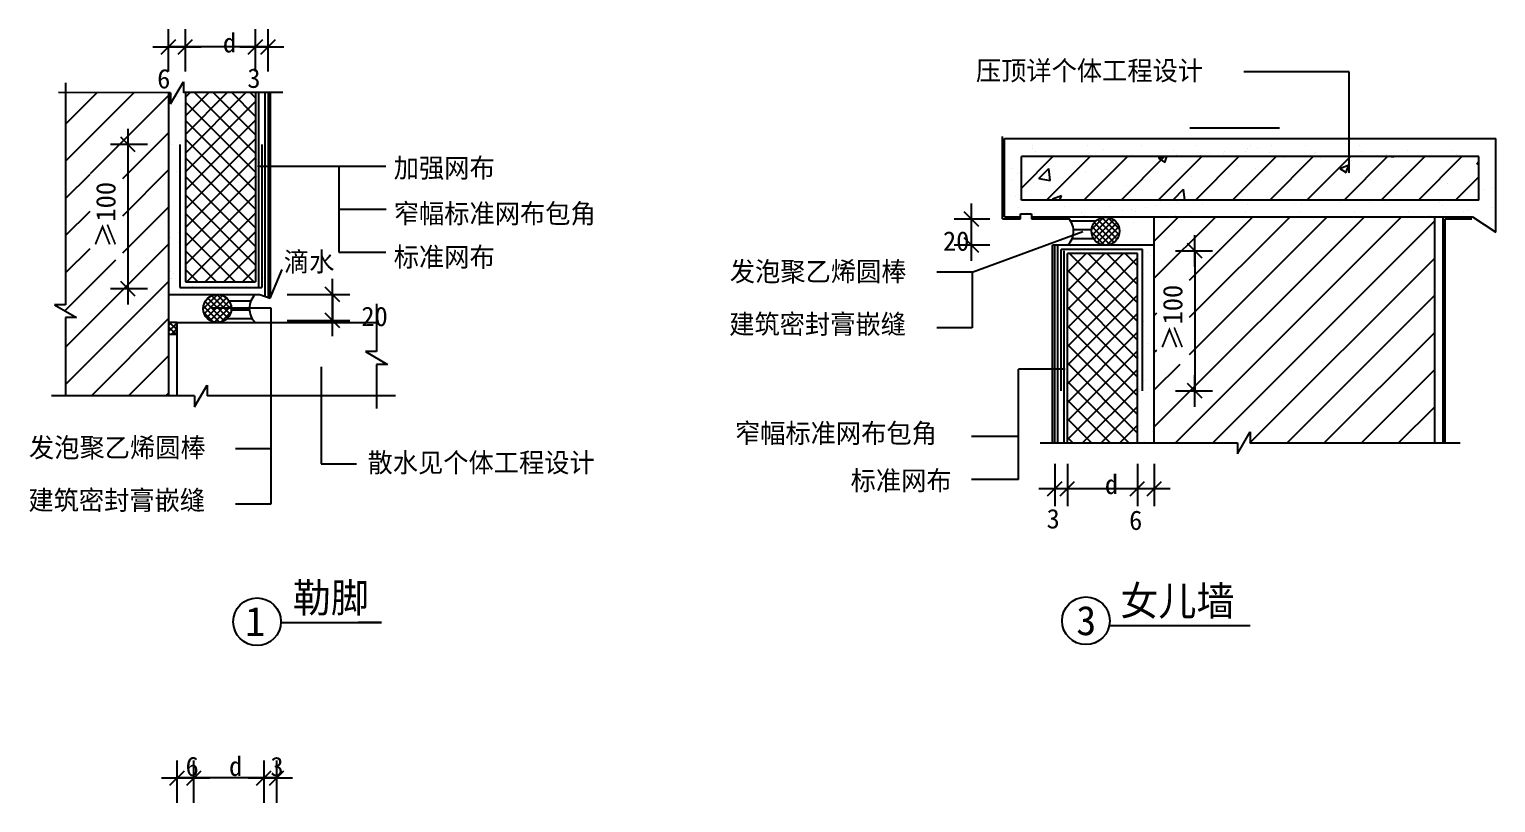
# Model space of a CAD drawing. Header units: metres. Extents: x 4200 to 26845, y 6382 to 34103.
# Drawn here: x 4567 to 25483, y 23072 to 34103 of the extents above; entities that cross this region are included whole.
import ezdxf

# ---------------------------------------------------------------- set-up
doc = ezdxf.new("R2010")
doc.units = ezdxf.units.M
doc.layers.add('DIM', color=3, linetype='Continuous')
doc.layers.add('PUB_TEXT', color=7, linetype='Continuous')

# ---------------------------------------------------------------- blocks, each defined once
blk = doc.blocks.new('_DIMX')
blk.add_line((-150, 0), (150, 0))
blk.add_lwpolyline([(-69.25, -69.25), (69.21, 69.21)])

msp = doc.modelspace()

# ---------------------------------------------------------------- linework, layer by layer
for p, q in [((6553.3, 33500.24), (6553.3, 34102.85)), ((6793.3, 33500.24), (6793.3, 34102.85)), ((6793.3, 33500.24), (6793.3, 34102.85)), ((7793.3, 33500.24), (7793.3, 34102.85)), ((7793.3, 33500.24), (7793.3, 34102.85)), ((7973.3, 33500.24), (7973.3, 34102.85)), ((6552.3, 33852.85), (6551.3, 33852.85)), ((6793.3, 33852.85), (6553.3, 33852.85)), ((7792.3, 33852.85), (6794.3, 33852.85)), ((6794.3, 33852.85), (6795.3, 33852.85)), ((7792.3, 33852.85), (7791.3, 33852.85)), ((7973.3, 33852.85), (7793.3, 33852.85)), ((7974.3, 33852.85), (7975.3, 33852.85)), ((23395.01, 33496.79), (21888.57, 33496.79)), ((23395.01, 32055.64), (23395.01, 33496.79)), ((5085.36, 33339.08), (5083.91, 30174.05)), ((6582.96, 33042.2), (6765.92, 33354.55)), ((6765.92, 33354.55), (6765.92, 33198.18)), ((6582.96, 33198.58), (4983.95, 33200.24)), ((5085.36, 32750.76), (5534.85, 33200.24)), ((5085.36, 32220.43), (6065.18, 33200.24)), ((5441.63, 32046.37), (6553.3, 33158.04)), ((6553.3, 33200.24), (6553.3, 28875.26)), ((6553.3, 33200.24), (6553.3, 28875.26)), ((6582.96, 33198.58), (6582.96, 33042.2)), ((6678.53, 33150.92), (6678.53, 33150.92)), ((8182.32, 33200.24), (6765.92, 33200.24)), ((6785.74, 33191.73), (6785.74, 33191.73)), ((6793.3, 33200.24), (6793.3, 30500.06)), ((6793.3, 33132.87), (6860.67, 33200.24)), ((6793.3, 32867.71), (7125.84, 33200.24)), ((6793.3, 32602.54), (7391, 33200.24)), ((6793.3, 32337.38), (7656.17, 33200.24)), ((6793.3, 32072.21), (7793.3, 33072.21)), ((7793.3, 32065.88), (6793.3, 33065.88)), ((7793.3, 32331.05), (6924.11, 33200.24)), ((7793.3, 32596.21), (7189.28, 33200.24)), ((7793.3, 32861.38), (7454.44, 33200.24)), ((7793.3, 33126.54), (7719.61, 33200.24)), ((7793.3, 33200.24), (7793.3, 30500.06)), ((7800.85, 33169.63), (7800.85, 33169.63)), ((7838.3, 33200.24), (7838.3, 30420.06)), ((7928.3, 33200.24), (7928.3, 30293.99)), ((7973.3, 33200.24), (7973.3, 30278.25)), ((8003.3, 33200.24), (8003.3, 30267.76)), ((6758.83, 33012.45), (6758.83, 33012.45)), ((7824.76, 32976.18), (7824.76, 32976.18)), ((6793.3, 31807.04), (7793.3, 32807.04)), ((7793.3, 31800.72), (6793.3, 32800.72)), ((7921.54, 32667.28), (7921.54, 32667.28)), ((21122.07, 32698.35), (22399.31, 32698.35)), ((6251.56, 32460.06), (5724.97, 32460.06)), ((5899.97, 31974.37), (6553.3, 32627.71)), ((5974.97, 30401.06), (5974.97, 32459.06)), ((6575.66, 32490.09), (6575.66, 32490.09)), ((6592.7, 32460.55), (6592.7, 32460.55)), ((6705.78, 32507.22), (6705.78, 32507.22)), ((6713.3, 32460.06), (6713.3, 30420.06)), ((6793.3, 31541.88), (7793.3, 32541.88)), ((7793.3, 31535.55), (6793.3, 32535.55)), ((7840.51, 32494.47), (7840.51, 32494.47)), ((7883.3, 32460.06), (7883.3, 30420.06)), ((18447.84, 31398.34), (18447.84, 32573.53)), ((18477.84, 31428.34), (18477.84, 32543.53)), ((18477.84, 32543.53), (25482.74, 32543.53)), ((18644.53, 32529.04), (18644.53, 32529.04)), ((18875.68, 32438.75), (18875.68, 32438.75)), ((19654.21, 32440.17), (19654.21, 32440.17)), ((20432.75, 32441.58), (20432.75, 32441.58)), ((21211.28, 32443), (21211.28, 32443)), ((21989.82, 32444.41), (21989.82, 32444.41)), ((22282.14, 32442.53), (22282.14, 32442.53)), ((22768.36, 32445.83), (22768.36, 32445.83)), ((23546.89, 32447.24), (23546.89, 32447.24)), ((25482.74, 31209.25), (25482.74, 32543.53)), ((6793.3, 31276.71), (7793.3, 32276.71)), ((7793.3, 31270.39), (6793.3, 32270.39)), ((7810.56, 32252.66), (7810.56, 32252.66)), ((7844.7, 32320.68), (7844.7, 32320.68)), ((7856.64, 32210.44), (7856.64, 32210.44)), ((18717.84, 31668.34), (18717.84, 32288.99)), ((25242.74, 32288.99), (18717.84, 32288.99)), ((18717.84, 31838.55), (19168.28, 32288.99)), ((18876.8, 32407.12), (18876.8, 32407.12)), ((18922.88, 32364.89), (18922.88, 32364.89)), ((19077.96, 31668.34), (19698.61, 32288.99)), ((19608.29, 31668.34), (20228.94, 32288.99)), ((19636.98, 32303), (19636.98, 32303)), ((19891.91, 32385.01), (19891.91, 32385.01)), ((20138.62, 31668.34), (20759.27, 32288.99)), ((20291.38, 32311.34), (20291.38, 32311.34)), ((20668.95, 31668.34), (21289.6, 32288.99)), ((20674.66, 32263.69), (20740.57, 32288.99)), ((20674.66, 32263.69), (20764.2, 32203.3)), ((20763.24, 32225.36), (20763.24, 32225.36)), ((20764.18, 32203.22), (20792.96, 32288.99)), ((20892.27, 32376.42), (20892.27, 32376.42)), ((20930.9, 32308.28), (20930.9, 32308.28)), ((20938.35, 32334.19), (20938.35, 32334.19)), ((20986.81, 32281.15), (20986.81, 32281.15)), ((21199.28, 31668.34), (21819.93, 32288.99)), ((21275.82, 32310.04), (21275.82, 32310.04)), ((21405.95, 32327.17), (21405.95, 32327.17)), ((21606.12, 32332.6), (21606.12, 32332.6)), ((21609.19, 32353.93), (21609.19, 32353.93)), ((21729.61, 31668.34), (22350.26, 32288.99)), ((21907.38, 32354.31), (21907.38, 32354.31)), ((21948.76, 32398.64), (21948.76, 32398.64)), ((22078.89, 32415.77), (22078.89, 32415.77)), ((22259.94, 31668.34), (22880.59, 32288.99)), ((22260.52, 32340.95), (22260.52, 32340.95)), ((22461.63, 32269.96), (22461.63, 32269.96)), ((22790.27, 31668.34), (23410.92, 32288.99)), ((22900.04, 32337.88), (22900.04, 32337.88)), ((22907.74, 32345.72), (22907.74, 32345.72)), ((22953.82, 32303.5), (22953.82, 32303.5)), ((22988.09, 32254.44), (22988.09, 32254.44)), ((23320.6, 31668.34), (23941.25, 32288.99)), ((23422.51, 32229.36), (23422.51, 32229.36)), ((23575.27, 32362.21), (23575.27, 32362.21)), ((23850.93, 31668.34), (24471.58, 32288.99)), ((23922.85, 32323.62), (23922.85, 32323.62)), ((23992.06, 32288.99), (24030.49, 32285.63)), ((24030.47, 32285.54), (24029.83, 32288.99)), ((24229.66, 32370.56), (24229.66, 32370.56)), ((24381.26, 31668.34), (25001.91, 32288.99)), ((24869.19, 32367.49), (24869.19, 32367.49)), ((24923.21, 32315.02), (24923.21, 32315.02)), ((25213.97, 32182.09), (25242.74, 32216.38)), ((25242.74, 31668.34), (25242.74, 32288.99)), ((5085.36, 31690.1), (5433.3, 32038.04)), ((5899.97, 31444.04), (6553.3, 32097.38)), ((6667.16, 32076.06), (6667.16, 32076.06)), ((6793.3, 31011.55), (7793.3, 32011.55)), ((7793.3, 31005.22), (6793.3, 32005.22)), ((7812.47, 32005.63), (7812.47, 32005.63)), ((7838.3, 32149.66), (9654.66, 32149.66)), ((8982.59, 32149.66), (8982.59, 30922.61)), ((18592.64, 32121.67), (18592.64, 32121.67)), ((18660.28, 32047.34), (18660.28, 32047.34)), ((18698.06, 32054.51), (18698.06, 32054.51)), ((18968.21, 31973.23), (19108.41, 32119.35)), ((19128.28, 31948.34), (19108.39, 32119.29)), ((19630.91, 32076.29), (19630.91, 32076.29)), ((19937.08, 32100.97), (19937.08, 32100.97)), ((20081.52, 32135.61), (20081.52, 32135.61)), ((21144, 32004.24), (21144, 32004.24)), ((22053.19, 32119.48), (22053.19, 32119.48)), ((23261.49, 32119.53), (23387.53, 32167.91)), ((23261.49, 32119.53), (23351.03, 32059.14)), ((23351.01, 32059.06), (23387.51, 32167.83)), ((24146.24, 32023.14), (24146.24, 32023.14)), ((24383.39, 32188.76), (24383.39, 32188.76)), ((24827.95, 32112.89), (24827.95, 32112.89)), ((25213.97, 32182.09), (25242.74, 32179.57)), ((18584.05, 31955.66), (18584.05, 31955.66)), ((18714.18, 31972.79), (18714.18, 31972.79)), ((18887.34, 31920.78), (18887.34, 31920.78)), ((18968.21, 31973.23), (19128.3, 31948.4)), ((20219.81, 31877.51), (20219.81, 31877.51)), ((20889.24, 31675.3), (21029.44, 31821.42)), ((21047.22, 31668.34), (21029.42, 31821.35)), ((22558.83, 31814.16), (22558.83, 31814.16)), ((23695.62, 31963.82), (23695.62, 31963.82)), ((24799.58, 31897.2), (24799.58, 31897.2)), ((24911.59, 31668.34), (25242.74, 31999.49)), ((25111.44, 31927.92), (25111.44, 31927.92)), ((25305.87, 31824.05), (25305.87, 31824.05)), ((25435.62, 31845.49), (25435.62, 31845.49)), ((25481.7, 31803.26), (25481.7, 31803.26)), ((6793.3, 30746.38), (7793.3, 31746.38)), ((7793.3, 30740.06), (6793.3, 31740.06)), ((7941.18, 31761.82), (7941.18, 31761.82)), ((18637.68, 31718.16), (18637.68, 31718.16)), ((18683.76, 31675.94), (18683.76, 31675.94)), ((25242.74, 31668.34), (18717.84, 31668.34)), ((18841.35, 31718.58), (18841.35, 31718.58)), ((19162.26, 31683.14), (19288.29, 31731.52)), ((19162.26, 31683.14), (19184.2, 31668.34)), ((19267.11, 31668.34), (19288.28, 31731.43)), ((19284.91, 31742.55), (19284.91, 31742.55)), ((19802.23, 31677.98), (19802.23, 31677.98)), ((20645.17, 31595.24), (20645.17, 31595.24)), ((20699.23, 31645.24), (20699.23, 31645.24)), ((20833.38, 31604.5), (20833.38, 31604.5)), ((20889.24, 31675.3), (20934.11, 31668.34)), ((20963.5, 31621.64), (20963.5, 31621.64)), ((21166.75, 31648.39), (21166.75, 31648.39)), ((21299.57, 31603.59), (21299.57, 31603.59)), ((21668.26, 31665.36), (21668.26, 31665.36)), ((21877.12, 31724.41), (21877.12, 31724.41)), ((21939.09, 31600.52), (21939.09, 31600.52)), ((22614.32, 31624.85), (22614.32, 31624.85)), ((22668.62, 31656.77), (22668.62, 31656.77)), ((22714.7, 31614.54), (22714.7, 31614.54)), ((23268.71, 31633.19), (23268.71, 31633.19)), ((23683.73, 31634.66), (23683.73, 31634.66)), ((23890.38, 31781.97), (23890.38, 31781.97)), ((23908.24, 31630.13), (23908.24, 31630.13)), ((24061.7, 31747.73), (24061.7, 31747.73)), ((24583.46, 31654.45), (24583.46, 31654.45)), ((24684.09, 31626.07), (24684.09, 31626.07)), ((24730.17, 31583.85), (24730.17, 31583.85)), ((25237.86, 31662.8), (25237.86, 31662.8)), ((5085.36, 31159.77), (5433.3, 31507.71)), ((5899.97, 30913.71), (6553.3, 31567.04)), ((6557.26, 31509.8), (6557.26, 31509.8)), ((6571.07, 31572.3), (6571.07, 31572.3)), ((7768.14, 30500.06), (6793.3, 31474.89)), ((6812.14, 30500.06), (7793.3, 31481.22)), ((8983.98, 31536.02), (9656.04, 31536.02)), ((18266.75, 31394.19), (17757.73, 31394.19)), ((18007.73, 31395.19), (18007.73, 31396.19)), ((18007.73, 31024.19), (18007.73, 31394.19)), ((18447.84, 31398.34), (18702.99, 31398.34)), ((18477.84, 31428.34), (18702.99, 31428.34)), ((18676.03, 31565.63), (18676.03, 31565.63)), ((18702.99, 31469.24), (18862.03, 31469.24)), ((18702.99, 31398.34), (18702.99, 31469.24)), ((18794.54, 31495.65), (18794.54, 31495.65)), ((18862.03, 31469.24), (18862.03, 31398.34)), ((18862.03, 31428.34), (20613.63, 31428.34)), ((18862.03, 31398.34), (19400.02, 31398.34)), ((18899.97, 31428.49), (18899.97, 31428.49)), ((18901.25, 31476.64), (18901.25, 31476.64)), ((19330.43, 31573.98), (19330.43, 31573.98)), ((19573.08, 31497.06), (19573.08, 31497.06)), ((19617.62, 31444.45), (19617.62, 31444.45)), ((19678.5, 31429.9), (19678.5, 31429.9)), ((19720.31, 31250.03), (19892.8, 31422.52)), ((19726.68, 31168.01), (19974.81, 31416.14)), ((19755.52, 31108.46), (20034.36, 31387.31)), ((20082.51, 31109.55), (19803.99, 31388.07)), ((19820.86, 31471.2), (19820.86, 31471.2)), ((20111, 31169.45), (19863.89, 31416.55)), ((19901.62, 31468.05), (19901.62, 31468.05)), ((20116.67, 31252.17), (19946.61, 31422.22)), ((19969.95, 31570.91), (19969.95, 31570.91)), ((20160.43, 31515.91), (20160.43, 31515.91)), ((20290.56, 31533.04), (20290.56, 31533.04)), ((20351.61, 31498.48), (20351.61, 31498.48)), ((20457.04, 31431.32), (20457.04, 31431.32)), ((20493.81, 31559.8), (20493.81, 31559.8)), ((20613.63, 28204.01), (20613.63, 31428.34)), ((20613.63, 31428.34), (25150.46, 31428.34)), ((20613.63, 31428.34), (24613.63, 31428.34)), ((20613.63, 31082.69), (20959.28, 31428.34)), ((20613.63, 30552.36), (21489.61, 31428.34)), ((20613.63, 28431.04), (23610.93, 31428.34)), ((20613.63, 28204.01), (20613.63, 31428.34)), ((20916.72, 31445.94), (20916.72, 31445.94)), ((20916.93, 28204.01), (24141.26, 31428.34)), ((21116.97, 30525.36), (22019.94, 31428.34)), ((21116.97, 29995.03), (22550.27, 31428.34)), ((21116.97, 29464.7), (23080.6, 31428.34)), ((21130.15, 31499.89), (21130.15, 31499.89)), ((21235.57, 31432.73), (21235.57, 31432.73)), ((21908.68, 31501.31), (21908.68, 31501.31)), ((21917.09, 31437.35), (21917.09, 31437.35)), ((22014.11, 31434.15), (22014.11, 31434.15)), ((22687.22, 31502.72), (22687.22, 31502.72)), ((22792.64, 31435.56), (22792.64, 31435.56)), ((23465.76, 31504.14), (23465.76, 31504.14)), ((23571.18, 31436.98), (23571.18, 31436.98)), ((24244.29, 31505.55), (24244.29, 31505.55)), ((24349.71, 31438.39), (24349.71, 31438.39)), ((24428.59, 31430.54), (24428.59, 31430.54)), ((24558.72, 31447.67), (24558.72, 31447.67)), ((24613.63, 28204.01), (24613.63, 31428.34)), ((24733.63, 28204.01), (24733.63, 31428.34)), ((24761.97, 31474.43), (24761.97, 31474.43)), ((24763.63, 31398.34), (25141.46, 31398.34)), ((24763.63, 28204.01), (24763.63, 31398.34)), ((25022.83, 31506.97), (25022.83, 31506.97)), ((25101.53, 31519.13), (25101.53, 31519.13)), ((25128.25, 31439.8), (25128.25, 31439.8)), ((25150.46, 31428.34), (25482.74, 31209.25)), ((25231.66, 31536.26), (25231.66, 31536.26)), ((25434.91, 31563.02), (25434.91, 31563.02)), ((6697.08, 31211.5), (6697.08, 31211.5)), ((7502.97, 30500.06), (6793.3, 31209.73)), ((7077.31, 30500.06), (7793.3, 31216.05)), ((7835.01, 31322.19), (7835.01, 31322.19)), ((18014.41, 30637.81), (19594.99, 31217.58)), ((19779.69, 31368.05), (19421.26, 31368.05)), ((19719.34, 31241.05), (19460.89, 31241.05)), ((19902.01, 31024.88), (19719.32, 31207.57)), ((19981.09, 31034.19), (19728.63, 31286.65)), ((20039.12, 31064.55), (19759, 31344.67)), ((19799.21, 31063.76), (20079.06, 31343.62)), ((19857.57, 31033.74), (20109.08, 31285.25)), ((19937.29, 31025.06), (20117.76, 31205.54)), ((20165.19, 31226.52), (20165.19, 31226.52)), ((20322.87, 31347.93), (20322.87, 31347.93)), ((21447.26, 28204.01), (24613.63, 31370.38)), ((5085.36, 29568.78), (6553.3, 31036.71)), ((5085.36, 30629.44), (5433.3, 30977.38)), ((6573, 31028.09), (6573, 31028.09)), ((6586.02, 31132.96), (6586.02, 31132.96)), ((6691.44, 31065.8), (6691.44, 31065.8)), ((7887.75, 31049.35), (7887.75, 31049.35)), ((18266.75, 31024.19), (17757.73, 31024.19)), ((18007.73, 31023.19), (18007.73, 31022.19)), ((20613.63, 31024.19), (19163.63, 31024.19)), ((19163.63, 28204.01), (19163.63, 31024.19)), ((19193.63, 28204.01), (19193.63, 31024.19)), ((19238.63, 28204.01), (19238.63, 31024.19)), ((20443.63, 30964.19), (19283.63, 30964.19)), ((19283.63, 28944.19), (19283.63, 30964.19)), ((19413.66, 31007.1), (19413.66, 31007.1)), ((19751.69, 31114.05), (19438.53, 31114.05)), ((20414.02, 30998.51), (20414.02, 30998.51)), ((20443.63, 28944.19), (20443.63, 30964.19)), ((20460.1, 30956.29), (20460.1, 30956.29)), ((5074.16, 30087.9), (5800.01, 30813.75)), ((7237.81, 30500.06), (6793.3, 30944.56)), ((7342.47, 30500.06), (7793.3, 30950.89)), ((8982.59, 30922.61), (9651.07, 30922.61)), ((19328.63, 28204.01), (19328.63, 30944.19)), ((20373.63, 30904.19), (19373.63, 30904.19)), ((19373.63, 28204.01), (19373.63, 30904.19)), ((19373.63, 30903.35), (19374.47, 30904.19)), ((19373.63, 30638.19), (19639.64, 30904.19)), ((19373.63, 30373.02), (19904.8, 30904.19)), ((19373.63, 30107.86), (20169.97, 30904.19)), ((19373.63, 29842.69), (20373.63, 30842.69)), ((20373.63, 29934.54), (19403.98, 30904.19)), ((20373.63, 30199.71), (19669.15, 30904.19)), ((20373.63, 30464.87), (19934.31, 30904.19)), ((20373.63, 30730.04), (20199.48, 30904.19)), ((20373.63, 28204.01), (20373.63, 30904.19)), ((20390.93, 30898.97), (20390.93, 30898.97)), ((20521.06, 30916.1), (20521.06, 30916.1)), ((20553.52, 30872.45), (20553.52, 30872.45)), ((20915.38, 30944.19), (21441.97, 30944.19)), ((21191.97, 30943.19), (21191.97, 28945.19)), ((21977.59, 28204.01), (24613.63, 30840.05)), ((6580.78, 30655.34), (6580.78, 30655.34)), ((6588.75, 30546.39), (6588.75, 30546.39)), ((6594.21, 30550.67), (6594.21, 30550.67)), ((6626.86, 30613.11), (6626.86, 30613.11)), ((6724.34, 30567.8), (6724.34, 30567.8)), ((6972.64, 30500.06), (6793.3, 30679.4)), ((7607.64, 30500.06), (7793.3, 30685.72)), ((7903.5, 30567.65), (7903.5, 30567.65)), ((7940.1, 30727.86), (7940.1, 30727.86)), ((8003.3, 30267.76), (8172.38, 30678.91)), ((18014.41, 30637.81), (17509.98, 30637.81)), ((18014.41, 30637.81), (18014.41, 29846.96)), ((19361.92, 30610.57), (19361.92, 30610.57)), ((20373.63, 29669.38), (19373.63, 30669.38)), ((19373.63, 29577.53), (20373.63, 30577.53)), ((5085.36, 29038.45), (6553.3, 30506.38)), ((6251.56, 30400.06), (5724.97, 30400.06)), ((6713.3, 30420.06), (7883.3, 30420.06)), ((6787.93, 30506.93), (6787.93, 30506.93)), ((6793.3, 30500.06), (7793.3, 30500.06)), ((6844.35, 30413.81), (6844.35, 30413.81)), ((6893.35, 30439.77), (6893.35, 30439.77)), ((7671.89, 30441.19), (7671.89, 30441.19)), ((7844.72, 30405.22), (7844.72, 30405.22)), ((7890.8, 30363), (7890.8, 30363)), ((20373.63, 29404.21), (19373.63, 30404.21)), ((4927.53, 30174.05), (5239.88, 29991.08)), ((5083.91, 30174.05), (4927.53, 30174.05)), ((6553.3, 30320.06), (7853.76, 30320.06)), ((7048.32, 30117.52), (7250.84, 30320.04)), ((7284.23, 29923.31), (7051.56, 30155.98)), ((7063.29, 30044.1), (7324.26, 30305.07)), ((7348.79, 29947.13), (7075.38, 30220.54)), ((7096.93, 29989.35), (7379.01, 30271.43)), ((7397.48, 29986.84), (7115.08, 30269.23)), ((7144.86, 29948.89), (7419.47, 30223.5)), ((7166.64, 30130.72), (8012.16, 30130.72)), ((7431.92, 30040.78), (7169.03, 30303.67)), ((7208.43, 29924.07), (7444.29, 30159.93)), ((7448.18, 30112.92), (7241.16, 30319.93)), ((7404.45, 30245.03), (7373.27, 30276.21)), ((7415.24, 30230.2), (7728.41, 30230.2)), ((7581.2, 30320.34), (7581.2, 30320.34)), ((7853.76, 30320.06), (8003.3, 30267.76)), ((8012.16, 30130.72), (8012.16, 27329.71)), ((8243.3, 30320.06), (9140.34, 30320.06)), ((8890.34, 30319.06), (8890.34, 29951.06)), ((9520.93, 30189.07), (9520.9, 29506.84)), ((19303.78, 30176.44), (19303.78, 30176.44)), ((19373.63, 29312.36), (20373.63, 30312.36)), ((20373.63, 29139.05), (19373.63, 30139.05)), ((22507.92, 28204.01), (24613.63, 30309.72)), ((5239.88, 29991.08), (5083.51, 29991.08)), ((5085.36, 29991.08), (5085.36, 28875.26)), ((5452.5, 28875.26), (6553.3, 29976.05)), ((6671.99, 29922.21), (6551.99, 29922.21)), ((6551.99, 29879.82), (6594.38, 29922.21)), ((6551.99, 29791.43), (6671.99, 29911.43)), ((6553.3, 29930.06), (6553.3, 29752.57)), ((6671.99, 29819.28), (6569.06, 29922.21)), ((6671.99, 29907.67), (6657.45, 29922.21)), ((6671.99, 29922.21), (9520.92, 29923.06)), ((6671.99, 29744.72), (6671.99, 29922.21)), ((6671.99, 29922.21), (6671.99, 28873.81)), ((7190.58, 29928.57), (7056.81, 30062.34)), ((7299.45, 29926.71), (7441.65, 30068.91)), ((7387.25, 29976.2), (7745.68, 29976.2)), ((7447.59, 30103.2), (7706.04, 30103.2)), ((8243.3, 29950.06), (9140.34, 29950.06)), ((19275.55, 30104.84), (19275.55, 30104.84)), ((19373.63, 29047.2), (20373.63, 30047.2)), ((20438.48, 30068.03), (20438.48, 30068.03)), ((20461.84, 29936.07), (20461.84, 29936.07)), ((20613.63, 30022.03), (20650.3, 30058.7)), ((6659.47, 29752.57), (6553.3, 29858.74)), ((6571.08, 29752.57), (6553.3, 29770.35)), ((6553.3, 29752.57), (6673.3, 29752.57)), ((6594.98, 29752.57), (6673.3, 29830.89)), ((18014.41, 29846.96), (17509.98, 29846.96)), ((20373.63, 28873.88), (19373.63, 29873.88)), ((19373.63, 28782.03), (20373.63, 29782.03)), ((23038.25, 28204.01), (24613.63, 29779.39)), ((9364.52, 29506.84), (9676.87, 29323.87)), ((9520.9, 29506.84), (9364.52, 29506.84)), ((20373.63, 28608.72), (19373.63, 29608.72)), ((19373.63, 28516.87), (20373.63, 29516.87)), ((20512.36, 29620.38), (20512.36, 29620.38)), ((20613.63, 29491.7), (20650.3, 29528.37)), ((5982.83, 28875.26), (6553.3, 29445.72)), ((8731.55, 29288.61), (8731.55, 27907.46)), ((9520.5, 29323.87), (9520.93, 28694.98)), ((9676.87, 29323.87), (9520.5, 29323.87)), ((20373.63, 28343.55), (19373.63, 29343.55)), ((20385.87, 29421.11), (20385.87, 29421.11)), ((20613.63, 28961.37), (20980.14, 29327.88)), ((19326.38, 29254.59), (18677.3, 29254.59)), ((18677.3, 27682.73), (18677.3, 29254.59)), ((19373.63, 28251.7), (20373.63, 29251.7)), ((20248.01, 28204.01), (19373.63, 29078.39)), ((20448.18, 29151.07), (20448.18, 29151.07)), ((20494.26, 29108.84), (20494.26, 29108.84)), ((23568.58, 28204.01), (24613.63, 29249.06)), ((6922.05, 28873.61), (4886.11, 28875.26)), ((6513.16, 28875.26), (6553.3, 28915.39)), ((6922.05, 28717.23), (7105.01, 29029.58)), ((6922.05, 28873.61), (6922.05, 28717.23)), ((7105.01, 29029.58), (7105.01, 28873.21)), ((9788.11, 28875.26), (7105.01, 28873.21)), ((19591.11, 28204.01), (20373.63, 28986.54)), ((20380.71, 28992.96), (20380.71, 28992.96)), ((20401.61, 28939.4), (20401.61, 28939.4)), ((20409.49, 28959.55), (20409.49, 28959.55)), ((20486.13, 28925.8), (20486.13, 28925.8)), ((20539.61, 28976.68), (20539.61, 28976.68)), ((20915.38, 28944.19), (21441.97, 28944.19)), ((19308.59, 28681.18), (19308.59, 28681.18)), ((19982.85, 28204.01), (19373.63, 28813.22)), ((19856.27, 28204.01), (20373.63, 28721.37)), ((24098.91, 28204.01), (24613.63, 28718.73)), ((19717.68, 28204.01), (19373.63, 28548.06)), ((20121.44, 28204.01), (20373.63, 28456.21)), ((20417.36, 28457.69), (20417.36, 28457.69)), ((18675.91, 28296.37), (18003.85, 28296.37)), ((19452.52, 28204.01), (19373.63, 28282.89)), ((20582.61, 28366.94), (20582.61, 28366.94)), ((21798.21, 28047.58), (21981.18, 28359.93)), ((21981.18, 28359.93), (21981.18, 28203.56)), ((8012.16, 28120.56), (7507.73, 28120.56)), ((18984.62, 28204.01), (21798.21, 28203.96)), ((20472.64, 28220.59), (20472.64, 28220.59)), ((21798.21, 28203.96), (21798.21, 28047.58)), ((21977.59, 28204.01), (24976.41, 28204.01)), ((8731.55, 27907.46), (9235.98, 27907.46)), ((19193.63, 27904.01), (19193.63, 27301.39)), ((19373.63, 27904.01), (19373.63, 27301.39)), ((19373.63, 27904.01), (19373.63, 27301.39)), ((20373.63, 27904.01), (20373.63, 27301.39)), ((20373.63, 27904.01), (20373.63, 27301.39)), ((20613.63, 27904.01), (20613.63, 27301.39)), ((18677.3, 27682.73), (18005.24, 27682.73)), ((19192.63, 27551.39), (19191.63, 27551.39)), ((19193.63, 27551.39), (19373.63, 27551.39)), ((19374.63, 27551.39), (20372.63, 27551.39)), ((19374.63, 27551.39), (19375.63, 27551.39)), ((20372.63, 27551.39), (20371.63, 27551.39)), ((20373.63, 27551.39), (20613.63, 27551.39)), ((20614.63, 27551.39), (20615.63, 27551.39)), ((8012.16, 27329.71), (7507.73, 27329.71)), ((8155.39, 25642.89), (9589.94, 25642.89)), ((9589.94, 25642.89), (9259.56, 25642.89)), ((19971.2, 25597.42), (21982.25, 25597.42)), ((6675.86, 23072.1), (6675.86, 23674.72)), ((6915.86, 23072.1), (6915.86, 23674.72)), ((6915.86, 23072.1), (6915.86, 23674.72)), ((7915.86, 23072.1), (7915.86, 23674.72)), ((7915.86, 23072.1), (7915.86, 23674.72)), ((8095.86, 23072.1), (8095.86, 23674.72)), ((6674.86, 23424.72), (6673.86, 23424.72)), ((6915.86, 23424.72), (6675.86, 23424.72)), ((7914.86, 23424.72), (6916.86, 23424.72)), ((6916.86, 23424.72), (6917.86, 23424.72)), ((7914.86, 23424.72), (7913.86, 23424.72)), ((8095.86, 23424.72), (7915.86, 23424.72)), ((8096.86, 23424.72), (8097.86, 23424.72))]:
    msp.add_line(p, q)
for centre, radius in [((19918.63, 31224.19), 200), ((7248.3, 30120.06), 200), ((7815.51, 25653.38), 340.05), ((19638.28, 25666.7), 340.05)]:
    msp.add_circle(centre, radius)
for centre, radius, start, end in [((7838.3, 32149.66), 7.5, 0, 180), ((7838.3, 32149.66), 7.5, 180, 0), ((7883.3, 32149.66), 7.5, 0, 180), ((7883.3, 32149.66), 7.5, 180, 0), ((7928.3, 32149.66), 7.5, 0, 180), ((7928.3, 32149.66), 7.5, 180, 0), ((19184.03, 31224.33), 277.37, 313.82, 47.35), ((7982.91, 30119.91), 277.37, 133.82, 225.36), ((19238.63, 29254.59), 7.5, 0, 180), ((19238.63, 29254.59), 7.5, 180, 0), ((19283.63, 29254.59), 7.5, 0, 180), ((19283.63, 29254.59), 7.5, 180, 0), ((19326.38, 29254.59), 7.5, 0, 180), ((19326.38, 29254.59), 7.5, 180, 0)]:
    msp.add_arc(centre, radius, start, end)

# ---------------------------------------------------------------- block references
at = {"layer": 'DIM', "xscale": 1.5, "yscale": 1.5, "zscale": 1.5}
for p in [(6553.3, 33852.85), (6793.3, 33852.85), (7793.3, 33852.85), (7973.3, 33852.85), (19193.63, 27551.39), (19373.63, 27551.39), (20371.63, 27551.39), (20613.63, 27551.39), (6675.86, 23424.72), (6915.86, 23424.72), (7913.86, 23424.72), (8095.86, 23424.72)]:
    msp.add_blockref('_DIMX', p, dxfattribs=at)
at = {"layer": 'DIM', "xscale": 1.5, "yscale": 1.5, "zscale": 1.5, "rotation": 90}
for p in [(5974.97, 32459.06), (18007.73, 31394.19), (18007.73, 31024.19), (21191.97, 30943.19), (5974.97, 30401.06), (8890.34, 30319.06), (8890.34, 29951.06), (21191.97, 28945.19)]:
    msp.add_blockref('_DIMX', p, dxfattribs=at)

# ---------------------------------------------------------------- texts
for p in [(5796.57, 30984.05), (21013.57, 29516.71)]:
    msp.add_text('≥100', height=277, rotation=90).set_placement(p)
at = {"char_height": 277, "attachment_point": 1}
for s, insert in [('\\A1;d', (7328.33, 34049.69)), ('\\A1;6', (6390.87, 33537.13)), ('\\A1;3', (7677.09, 33544.36)), ('\\A1;20', (17598.81, 31221.19)), ('\\A1;20', (9303.63, 30146.43)), ('\\A1;d', (19908.06, 27751.51)), ('\\A1;3', (19077.04, 27260.97)), ('\\A1;6', (20254.17, 27239.24)), ('\\A1;6', (6795.86, 23727.32)), ('\\A1;d', (7415.86, 23730.79)), ('\\A1;3', (8005.86, 23725.59))]:
    msp.add_mtext(s, dxfattribs=dict(at, insert=insert))
at = {"layer": 'PUB_TEXT'}
for s, height, p in [('压顶详个体工程设计', 277, (18068.45, 33375.1)), ('加强网布', 277, (9765.61, 31987.51)), ('窄幅标准网布包角', 277, (9765.61, 31336.43)), ('滴水', 277, (8198.11, 30649.81)), ('标准网布', 277, (9765.61, 30717.13)), ('发泡聚乙烯圆棒', 277, (14558.87, 30510.01)), ('建筑密封膏嵌缝', 277, (14550.6, 29759.52)), ('窄幅标准网布包角', 277, (14631.67, 28202.92)), ('发泡聚乙烯圆棒', 277, (4562.43, 27998.74)), ('散水见个体工程设计', 277, (9391.45, 27784.68)), ('标准网布', 277, (16282.29, 27528.85)), ('建筑密封膏嵌缝', 277, (4554.16, 27248.24)), ('勒脚', 418, (8326.19, 25786.65)), ('女儿墙', 418, (20128.09, 25740.92)), ('1', 418, (7646.61, 25448.14)), ('3', 418, (19501.17, 25461.46))]:
    msp.add_text(s, height=height, dxfattribs=at).set_placement(p)

doc.saveas('drawing.dxf')
